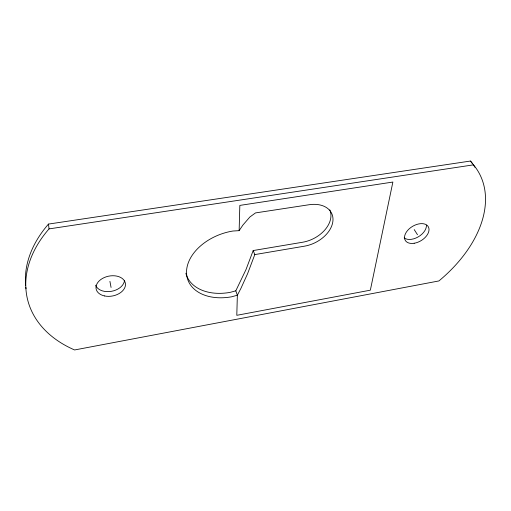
<?xml version="1.0" encoding="UTF-8"?>
<svg xmlns="http://www.w3.org/2000/svg" width="511" height="511" viewBox="0 0 511 511"><rect width="100%" height="100%" fill="white"/><g stroke="black" fill="none" stroke-linecap="round" stroke-linejoin="round"><path stroke-width="0.77" d="M253.188 250.543L254.791 254.593L247.592 273.711L240.898 288.434L237.353 295.224L231.63 296.789A46.552 31.746 -19.8 0 1 186.528 271.743A46.552 31.746 -19.8 0 1 232.939 231.023L239.135 230.653L239.831 205.409L392.876 182.05L370.347 290.178L236.797 315.313L237.353 295.224L235.801 290.829L246.021 269.521L253.188 250.543L302.582 242.246A27.766 19.233 -26 0 0 329.793 209.887M239.135 230.653L242.942 225.012L249.892 216.99L255.5 212.915L309.072 204.739A27.92 19.22 -25.9 0 1 332.897 221.206A27.92 19.22 -25.9 0 1 304.428 246.181L254.791 254.593M235.801 290.829L230.116 292.375A46.277 31.765 -19.8 0 1 185.876 273.232M49.037 228.896L473.499 164.849A121.529 78.336 -29 0 1 438.917 280.941L74.6 349.958A130.867 90.14 -14.3 0 1 49.037 228.896L48.481 224.08L470.465 161.042L473.499 164.849M414.217 229.599L417.481 234.715M109.922 281.376L111.072 287.45M124.499 280.309A14.8 10.105 -10.9 0 1 111.302 291.34A14.8 10.105 -10.9 0 1 95.627 285.234M426.417 225.204A13.305 8.329 -31 0 1 418.132 236.938A13.305 8.329 -31 0 1 404.175 237.915M26.048 288.779A130.049 90.16 -14.2 0 1 25.844 287.252M25.678 285.719A130.049 90.16 -14.2 0 1 48.481 224.08M470.465 161.042A120.826 78.426 -29.1 0 1 472.368 163.463M473.684 165.34A120.826 78.426 -29.1 0 1 474.911 167.263M104.474 295.933A14.896 10.099 -11.1 0 0 125.438 283.669A14.896 10.099 -11.1 0 0 102.321 278.546A14.896 10.099 -11.1 0 0 104.474 295.933M414.178 243.255A13.382 8.317 -30.9 0 0 428.442 226.999A13.382 8.317 -30.9 0 0 407.701 230.352A13.382 8.317 -30.9 0 0 414.178 243.255"/></g></svg>
